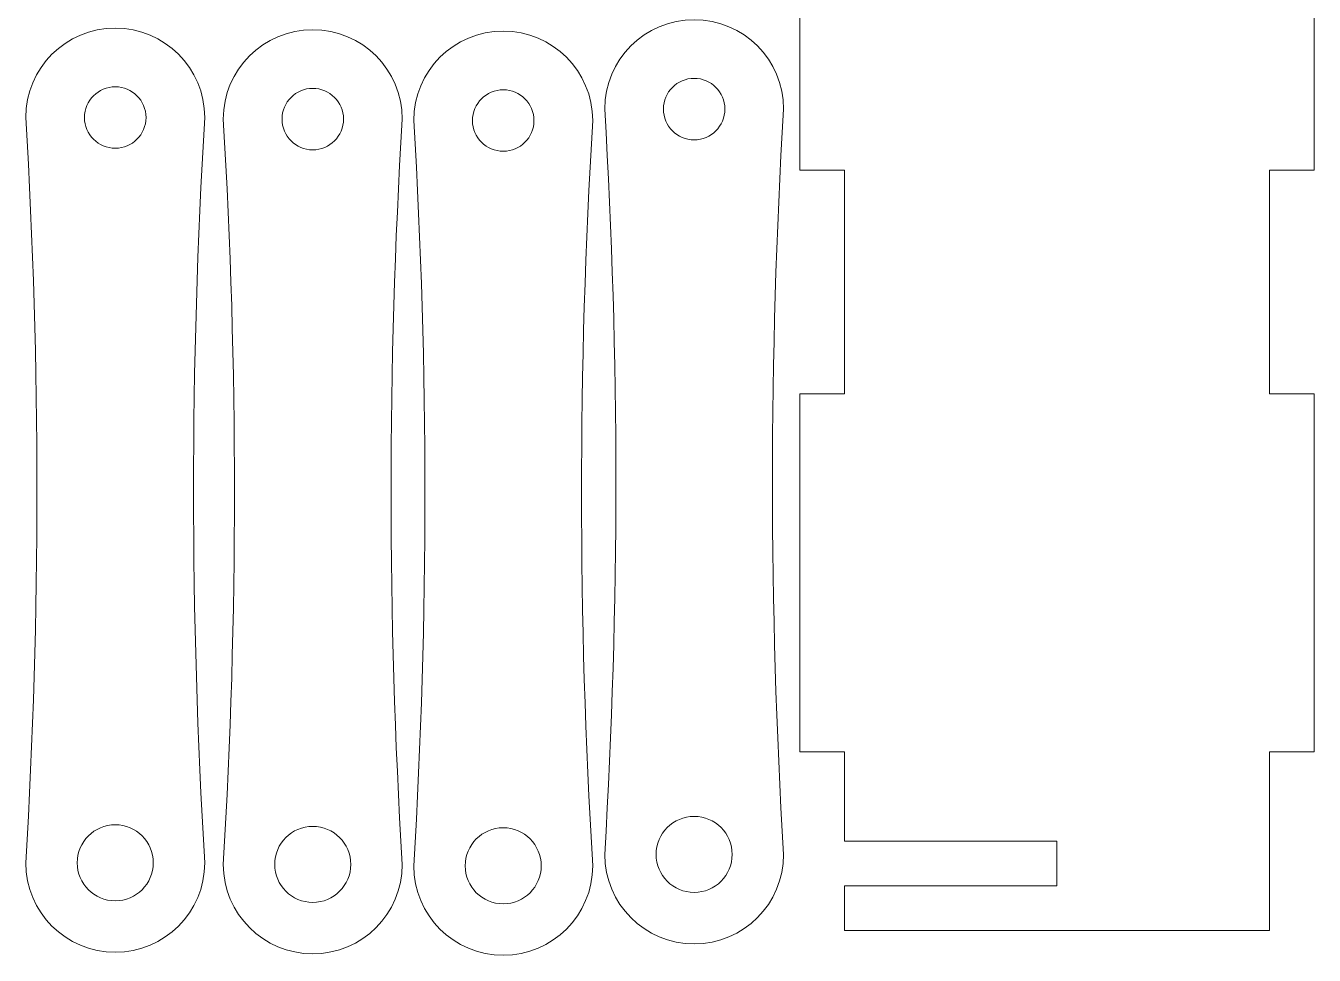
# Model space of a CAD drawing. Header units: millimetres. Extents: x 0 to 200, y 0 to 199.
# Drawn here: x 0.5 to 58.1, y 0 to 41.6 of the extents above; entities that cross this region are included whole.
import ezdxf

# ---------------------------------------------------------------- set-up
doc = ezdxf.new("R2010")
doc.units = ezdxf.units.MM

msp = doc.modelspace()

# ---------------------------------------------------------------- linework, layer by layer
at = {"color": 7, "linetype": 'Continuous', "lineweight": 15}
for p, q in [((35.1, 51.146), (35.1, 35.146)), ((58.1, 35.146), (58.1, 51.146)), ((35.1, 35.146), (37.1, 35.146)), ((37.1, 25.146), (37.1, 35.146)), ((58.1, 35.146), (56.1, 35.146)), ((56.1, 25.146), (56.1, 35.146)), ((35.1, 25.146), (35.1, 9.146)), ((35.1, 25.146), (37.1, 25.146)), ((58.1, 25.146), (56.1, 25.146)), ((58.1, 9.146), (58.1, 25.146)), ((35.1, 9.146), (37.1, 9.146)), ((37.1, 9.146), (37.1, 5.146)), ((58.1, 9.146), (56.1, 9.146)), ((56.1, 9.146), (56.1, 1.146)), ((46.6, 5.146), (37.1, 5.146)), ((46.6, 3.146), (46.6, 5.146)), ((37.1, 3.146), (37.1, 1.146)), ((37.1, 3.146), (46.6, 3.146)), ((37.1, 1.146), (56.1, 1.146))]:
    msp.add_line(p, q, dxfattribs=at)
for centre, radius in [((30.378, 37.883), 1.375), ((4.497, 37.507), 1.375), ((13.327, 37.436), 1.375), ((21.842, 37.372), 1.375), ((4.497, 4.177), 1.7), ((13.327, 4.106), 1.7), ((30.378, 4.553), 1.7), ((21.842, 4.042), 1.7)]:
    msp.add_circle(centre, radius, dxfattribs=at)
for centre, radius, start, end in [((4.497, 37.507), 4, 90, 180), ((4.497, 37.507), 4, 0, 90), ((30.378, 37.883), 4, 90, 180), ((30.378, 37.883), 4, 0, 90), ((13.327, 37.436), 4, 90, 180), ((13.327, 37.436), 4, 0, 90), ((21.842, 37.372), 4, 90, 180), ((21.842, 37.372), 4, 0, 90), ((-276.976, 20.842), 277.972, 356.56294, 3.43706), ((285.969, 20.842), 277.972, 176.56294, 183.43706), ((-251.094, 21.218), 277.972, 356.56294, 3.43706), ((311.85, 21.218), 277.972, 176.56294, 183.43706), ((-268.145, 20.771), 277.972, 356.56294, 3.43706), ((294.799, 20.771), 277.972, 176.56294, 183.43706), ((-259.631, 20.707), 277.972, 356.56294, 3.43706), ((303.314, 20.707), 277.972, 176.56294, 183.43706), ((4.497, 4.177), 4, 180, 270), ((4.497, 4.177), 4, 270, 0), ((13.327, 4.106), 4, 180, 270), ((13.327, 4.106), 4, 270, 0), ((21.842, 4.042), 4, 180, 270), ((21.842, 4.042), 4, 270, 0), ((30.378, 4.553), 4, 180, 270), ((30.378, 4.553), 4, 270, 0)]:
    msp.add_arc(centre, radius, start, end, dxfattribs=at)

doc.saveas('drawing.dxf')
